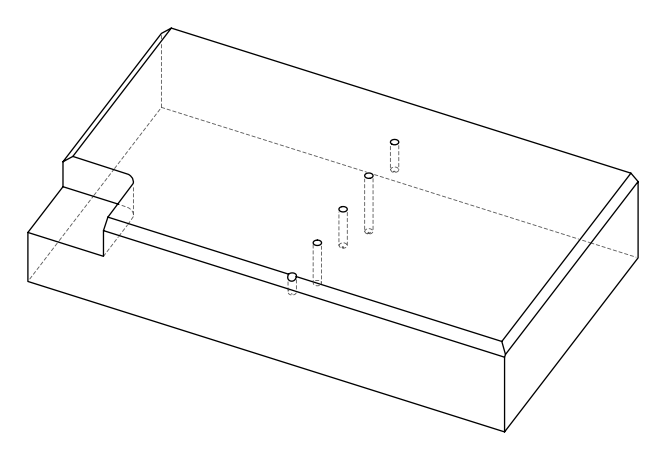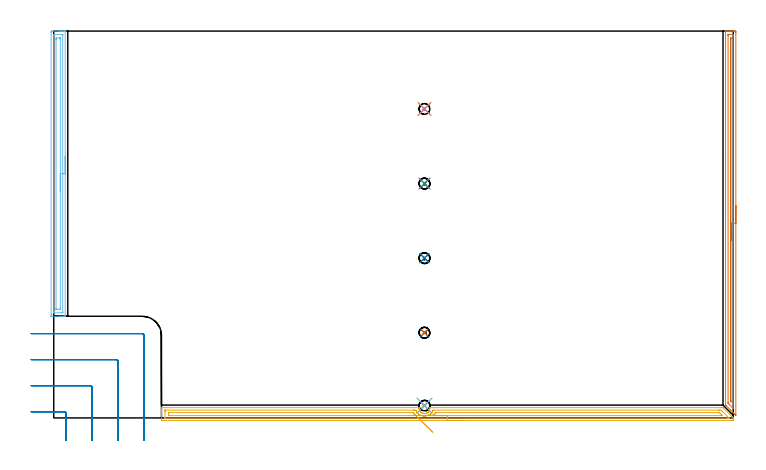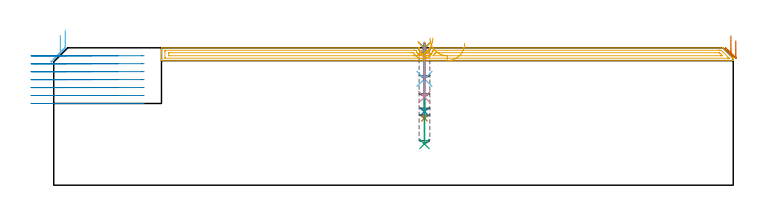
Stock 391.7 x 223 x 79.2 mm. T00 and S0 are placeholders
(PLAN: 14 operations, 3 tool changes, 23.8 min)
(1 SPOT_DRILL | STEP1POCKET | NXT0321_9005460120000 | 0.03 min | 0 mm3)
(2 SPOT_DRILL_1 | STEP1POCKET_1 | NXT0321_9005460120000 | 0.03 min | 0 mm3)
(3 SPOT_DRILL_2 | STEP1POCKET_2 | NXT0321_9005460120000 | 0.03 min | 0 mm3)
(4 SPOT_DRILL_3 | STEP1POCKET_3 | NXT0321_9005460120000 | 0.03 min | 0 mm3)
(5 SPOT_DRILL_4 | STEP1POCKET_4 | NXT0321_9005460120000 | 0.03 min | 0 mm3)
(6 DRILL_BLIND_HOLE_INTO_CENTER | STEP1POCKET | UGT0301_184 | 0.08 min | 497 mm3)
(7 DRILL_BLIND_HOLE_INTO_CENTER_1 | STEP1POCKET_1 | UGT0301_184 | 0.17 min | 1176 mm3)
(8 DRILL_BLIND_HOLE_INTO_CENTER_2 | STEP1POCKET_2 | UGT0301_184 | 0.16 min | 1059 mm3)
(9 DRILL_BLIND_HOLE_INTO_CENTER_3 | STEP1POCKET_3 | UGT0301_184 | 0.23 min | 1617 mm3)
(10 DRILL_BLIND_HOLE_INTO_CENTER_4 | STEP1POCKET_4 | UGT0301_184 | 0.12 min | 810 mm3)
(11 AREA_MILL | FG_CHAMFER_SURFACE | UGT0205_001 | 8.16 min | 9126 mm3)
(12 AREA_MILL_1 | FG_CHAMFER_SURFACE_1 | UGT0205_001 | 4.17 min | 5556 mm3)
(13 AREA_MILL_2 | FG_CHAMFER_SURFACE_2 | UGT0205_001 | 5.4 min | 3787 mm3)
(14 MILL_CORNER_NOTCH_RECTANGULAR | CORNER_NOTCH_RECTANGULAR | UGT0201_094 | Follow Part, ap 5, ae 75% | 5.21 min | 115691 mm3)
(TOOL NXT0321_9005460120000 | NC Spot Drill, 142deg, 12mm, Carbide, Uncoated | D12 PA142 FL30 Z2)
(TOOL UGT0301_184 | Twist Drill 6.2 mm | D6.2 PA118 FL61 Z2)
(TOOL UGT0205_001 | Chamfer Mill 20 x 3 x 45 deg. | D20 FL50 Z2)
(TOOL UGT0201_094 | End mill 20 mm | D20 FL38 Z4)
(OP 1 SPOT_DRILL)
G17 G21 G94 G90
T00 M6
G54
G17 G0 G90 X213.7 Y7.1 S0 M3
G43 Z89.2 H0
G94 G81 G98 Z78.933 F250. R82.2
G80
M5
M2
(OP 2 SPOT_DRILL_1)
G17 G21 G94 G90
T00 M6
G54
G17 G0 G90 X213.7 Y49.1 S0 M3
G43 Z89.2 H0
G94 G81 G98 Z78.933 F250. R82.2
G80
M5
M2
(OP 3 SPOT_DRILL_2)
G17 G21 G94 G90
T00 M6
G54
G17 G0 G90 X213.7 Y92.1 S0 M3
G43 Z89.2 H0
G94 G81 G98 Z78.933 F250. R82.2
G80
M5
M2
(OP 4 SPOT_DRILL_3)
G17 G21 G94 G90
T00 M6
G54
G17 G0 G90 X213.7 Y135.1 S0 M3
G43 Z89.2 H0
G94 G81 G98 Z78.933 F250. R82.2
G80
M5
M2
(OP 5 SPOT_DRILL_4)
G17 G21 G94 G90
T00 M6
G54
G17 G0 G90 X213.7 Y178.1 S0 M3
G43 Z89.2 H0
G94 G81 G98 Z78.933 F250. R82.2
G80
M5
M2
(OP 6 DRILL_BLIND_HOLE_INTO_CENTER)
G17 G21 G94 G90
T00 M6
G54
G17 G0 G90 X213.7 Y7.1 S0 M3
G43 Z89.2 H0
G94 G81 G98 Z61.3 F250. R81.2
G80
M5
M2
(OP 7 DRILL_BLIND_HOLE_INTO_CENTER_1)
G17 G21 G94 G90
T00 M6
G54
G17 G0 G90 X213.7 Y49.1 S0 M3
G43 Z89.2 H0
G94 G81 G98 Z38.6 F250. R81.2
G80
M5
M2
(OP 8 DRILL_BLIND_HOLE_INTO_CENTER_2)
G17 G21 G94 G90
T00 M6
G54
G17 G0 G90 X213.7 Y92.1 S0 M3
G43 Z89.2 H0
G94 G81 G98 Z42.5 F250. R81.2
G80
M5
M2
(OP 9 DRILL_BLIND_HOLE_INTO_CENTER_3)
G17 G21 G94 G90
T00 M6
G54
G17 G0 G90 X213.7 Y135.1 S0 M3
G43 Z89.2 H0
G94 G81 G98 Z23.8 F250. R81.2
G80
M5
M2
(OP 10 DRILL_BLIND_HOLE_INTO_CENTER_4)
G17 G21 G94 G90
T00 M6
G54
G17 G0 G90 X213.7 Y178.1 S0 M3
G43 Z89.2 H0
G94 G81 G98 Z50.8 F250. R81.2
G80
M5
M2
(OP 11 AREA_MILL)
G17 G21 G94 G90
T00 M6
G54
G17 G0 G90 X236.9 Y-1.5 S1061 M3
G43 Z89.2 H0
Z81.8
G94 G1 X236.862 Z80.928 F250.
X236.748 Z80.064
X236.559 Z79.212
X236.297 Z78.38
X235.963 Z77.574
X235.56 Z76.8
X235.092 Z76.064
X234.56 Z75.372
X233.971 Z74.729
X233.328 Z74.14
X232.636 Z73.609
X231.9 Z73.14
X231.126 Z72.737
X230.32 Z72.403
X229.488 Z72.141
X228.637 Z71.952
X227.772 Z71.838
X226.9 Z71.8
X62.704 Y-1.499 Z71.801
X62.128 Y-1.493 Z71.804
X62.107 Y-1.491 Z71.806
X62.1 Y-0.918 Z72.379
Y2.645 Z75.94
Y3.221 Z76.518
Y3.536 Z76.832
Y4.111 Z77.408
Y4.427 Z77.722
Y5.058 Z78.358
Y5.488 Z78.787
X62.107 Y5.854 Z79.145
X62.11 Y5.897 Z79.188
X62.258 Y5.9 Z79.2
X210.391
X210.604 Y5.897 Z79.189
X210.607 Y5.834 Z79.127
X210.608 Y5.745 Z79.038
X210.61 Y5.614 Z78.908
X210.612 Y5.502 Z78.796
X210.665 Y5.029 Z78.325
X210.72 Y4.826 Z78.124
X210.787 Y4.576 Z77.876
X210.976 Y4.142 Z77.442
X211.104 Y3.918 Z77.218
X211.253 Y3.704 Z77.003
X211.402 Y3.536 Z76.834
X211.456 Y3.474 Z76.773
X211.624 Y3.31 Z76.609
X211.677 Y3.257 Z76.557
X211.905 Y3.082 Z76.382
X212.147 Y2.924 Z76.222
X212.362 Y2.811 Z76.11
X212.395 Y2.797 Z76.096
X212.582 Y2.717 Z76.013
X212.809 Y2.638 Z75.937
X212.916 Y2.61 Z75.909
X213.041 Y2.579 Z75.874
X213.068 Y2.575 Z75.868
X213.263 Y2.539 Z75.833
X213.486 Y2.515 Z75.809
X213.515 Y2.514 Z75.807
X213.557 Y2.512 Z75.806
X213.62 Y2.511 Z75.801
X213.715 Y2.505 Z75.803
X213.812 Y2.512
X213.908 Y2.514 Z75.81
X213.935 Y2.515 Z75.811
X214.163 Y2.54 Z75.839
X214.389 Y2.585 Z75.88
X214.611 Y2.643 Z75.942
X214.643 Y2.654 Z75.954
X214.829 Y2.721 Z76.017
X214.853 Y2.731 Z76.027
X215.067 Y2.826 Z76.124
X215.297 Y2.95 Z76.249
X215.313 Y2.961 Z76.26
X215.515 Y3.093 Z76.393
X215.704 Y3.239 Z76.537
X215.729 Y3.258 Z76.557
X215.85 Y3.378 Z76.678
X215.931 Y3.459 Z76.758
X215.998 Y3.536 Z76.836
X216.117 Y3.672 Z76.972
X216.283 Y3.902 Z77.199
X216.329 Y3.982 Z77.277
X216.424 Y4.145 Z77.44
X216.618 Y4.563 Z77.861
X216.735 Y5.028 Z78.326
X216.777 Y5.318 Z78.614
X216.786 Y5.38 Z78.676
X216.792 Y5.811 Z79.106
X216.795 Y5.895 Z79.191
X217.084 Y5.9 Z79.2
X385.742
X385.794 Y5.895 Z79.191
X385.893 Y5.807 Z79.107
X391.209 Y0.491 Z73.791
X391.432 Y0.27 Z73.567
X391.542 Y0.157 Z73.455
X391.69 Y-0.001 Z73.298
X391.692 Y-0.027 Z73.272
X391.7 Y-0.658 Z72.641
Y-0.918 Z72.382
Y-1.178 Z72.121
X391.69 Y-1.492 Z71.805
X391.619 Y-1.5 Z71.8
X226.9
Y-0.086 Z73.214
X64.489 Y-0.085 Z73.215
X64.43
X64.313 Y-0.082 Z73.218
X64.11 Y-0.076 Z73.224
X64.108 Y-0.027 Z73.273
X64.102 Y0.36 Z73.66
X64.1 Y3.536 Z76.836
X64.101 Y3.923 Z77.223
X64.108 Y4.427 Z77.727
X64.11 Y4.469 Z77.769
X64.254 Y4.479 Z77.779
X64.371 Y4.484 Z77.784
X64.431 Y4.485 Z77.785
X207.268 Y4.486 Z77.786
X208.105 Y4.483 Z77.783
X208.16 Y4.48 Z77.78
X208.781 Y4.427 Z77.727
X208.859 Y4.226 Z77.526
X209.053 Y3.762 Z77.062
X209.176 Y3.536 Z76.836
X209.346 Y3.244 Z76.544
X209.483 Y3.06 Z76.36
X209.612 Y2.905 Z76.205
X209.745 Y2.751 Z76.051
X209.841 Y2.645 Z75.945
X209.945 Y2.541 Z75.841
X210.058 Y2.439 Z75.739
X210.211 Y2.306 Z75.606
X210.545 Y2.046 Z75.346
X210.837 Y1.857 Z75.157
X210.877 Y1.834 Z75.134
X211.03 Y1.755 Z75.055
X211.505 Y1.531 Z74.831
X211.73 Y1.444 Z74.744
X212.185 Y1.3 Z74.6
X212.622 Y1.2 Z74.5
X212.776 Y1.172 Z74.472
X213.07 Y1.133 Z74.433
X213.394 Y1.105 Z74.405
X213.515 Y1.097 Z74.397
X213.591 Y1.094 Z74.394
X213.669 Y1.095 Z74.395
X213.999 Y1.106 Z74.406
X214.317 Y1.132 Z74.432
X214.407 Y1.142 Z74.442
X214.933 Y1.229 Z74.529
X215.299 Y1.322 Z74.622
X215.627 Y1.428 Z74.728
X215.863 Y1.516 Z74.816
X216.192 Y1.661 Z74.961
X216.254 Y1.692 Z74.992
X216.369 Y1.755 Z75.055
X216.813 Y2.025 Z75.325
X217.084 Y2.22 Z75.52
X217.319 Y2.411 Z75.711
X217.555 Y2.645 Z75.945
X217.754 Y2.868 Z76.168
X217.976 Y3.148 Z76.448
X218.133 Y3.38 Z76.68
X218.224 Y3.536 Z76.836
X218.437 Y3.967 Z77.267
X218.521 Y4.152 Z77.452
X218.622 Y4.427 Z77.727
X218.641 Y4.479 Z77.779
X218.751 Y4.483 Z77.783
X218.811 Y4.485 Z77.785
X383.064 Y4.486 Z77.786
X383.9 Y4.483 Z77.783
X383.957 Y4.481 Z77.781
X384.811 Y4.427 Z77.727
X384.849 Y4.395 Z77.695
X385.714 Y3.536 Z76.836
X388.387 Y0.864 Z74.164
X389.275 Y-0.027 Z73.273
X389.311 Y-0.065 Z73.235
X389.312 Y-0.081 Z73.219
X389.311 Y-0.082 Z73.218
X388.477 Y-0.086 Z73.214
X388.419
X226.9
Y1.329 Z74.629
X218.869
X218.809 Y1.33 Z74.63
X218.734 Y1.332 Z74.632
X218.677 Y1.335 Z74.635
X218.869 Y1.51 Z74.81
X218.993 Y1.631 Z74.931
X219.114 Y1.755 Z75.055
X219.425 Y2.09 Z75.39
X219.761 Y2.503 Z75.803
X219.82 Y2.587 Z75.887
X219.859 Y2.645 Z75.945
X220.053 Y2.945 Z76.245
X220.121 Y3.047 Z76.347
X220.134 Y3.065 Z76.365
X220.166 Y3.067 Z76.367
X220.229 Y3.07 Z76.37
X220.653 Y3.071 Z76.371
X221.119 Y3.072 Z76.372
X383.53 Y3.071 Z76.371
X383.637 Y3.07 Z76.37
X383.689 Y3.067 Z76.367
X383.712 Y3.065 Z76.365
X383.75 Y3.039 Z76.339
X383.957 Y2.841 Z76.141
X384.155 Y2.645 Z75.945
X384.849 Y1.952 Z75.252
X385.046 Y1.755 Z75.055
X385.24 Y1.557 Z74.857
X385.368 Y1.425 Z74.725
X385.452 Y1.335 Z74.635
X385.418 Y1.333 Z74.633
X385.274 Y1.33 Z74.63
X384.849 Y1.329 Z74.629
X384.384 Y1.328 Z74.628
X226.9 Y1.329 Z74.629
X226.028 Z74.667
X225.164 Z74.78
X224.312 Z74.969
X223.48 Z75.232
X222.674 Z75.565
X221.9 Z75.968
X221.164 Z76.437
X220.472 Z76.968
X219.829 Z77.557
X219.24 Z78.201
X218.709 Z78.893
X218.24 Z79.629
X217.837 Z80.402
X217.503 Z81.208
X217.241 Z82.04
X217.052 Z82.892
X216.938 Z83.757
X216.9 Z84.629
G0 X218.496 Y1.541 Z84.843
G1 X218.476 Y1.54 Z83.971
X218.38 Y1.538 Z83.103
X218.209 Y1.535 Z82.248
X217.965 Y1.529 Z81.411
X217.648 Y1.523 Z80.598
X217.261 Y1.515 Z79.816
X216.808 Y1.505 Z79.07
X216.292 Y1.494 Z78.367
X215.716 Y1.482 Z77.712
X215.086 Y1.469 Z77.109
X214.405 Y1.455 Z76.564
X213.679 Y1.44 Z76.08
X212.914 Y1.424 Z75.661
X212.116 Y1.407 Z75.31
X211.289 Y1.389 Z75.03
X210.442 Y1.372 Z74.824
X209.58 Y1.354 Z74.692
X208.71 Y1.335 Z74.635
X208.583 Y1.333 Z74.633
X208.16 Y1.33 Z74.63
X207.695 Y1.329 Z74.629
X66.7
X66.274 Y1.331 Z74.631
X66.133 Y1.334 Z74.634
X66.116 Y1.335 Z74.635
X66.11 Y1.374 Z74.674
X66.105 Y1.466 Z74.766
X66.101 Y1.581 Z74.881
Y2.645 Z75.945
X66.102 Y2.816 Z76.116
X66.11 Y2.992 Z76.292
X66.123 Y3.065 Z76.365
X66.168 Y3.067 Z76.367
X66.274 Y3.069 Z76.369
X66.74 Y3.071 Z76.371
X67.166
X205.949
X206.376
X206.844 Y3.069 Z76.369
X207.268 Y3.064 Z76.364
X207.543 Y2.645 Z75.945
X207.806 Y2.287 Z75.587
X208.16 Y1.881 Z75.181
X208.282 Y1.755 Z75.055
X208.402 Y1.636 Z74.936
X208.71 Y1.335 Z74.635
X209.236 Y0.821 Z74.167
X209.79 Y0.28 Z73.765
X210.367 Y-0.283 Z73.432
X210.963 Y-0.865 Z73.171
X211.572 Y-1.46 Z72.983
X212.191 Y-2.064 Z72.87
X212.814 Y-2.673 Z72.833
X213.438 Y-3.282 Z72.872
X214.057 Y-3.887 Z72.986
X214.666 Y-4.482 Z73.176
X215.261 Y-5.063 Z73.439
X215.837 Y-5.626 Z73.774
X216.391 Y-6.166 Z74.178
X216.917 Y-6.68 Z74.647
X217.411 Y-7.163 Z75.179
X217.871 Y-7.612 Z75.769
X218.292 Y-8.023 Z76.413
X218.672 Y-8.394 Z77.105
G0 Z89.2
M5
M2
(OP 12 AREA_MILL_1)
G17 G21 G94 G90
T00 M6
G54
G17 G0 G90 X6.6 Y150.8 S1061 M3
G43 Z89.2 H0
G94 G1 Y150.762 Z88.328 F250.
Y150.648 Z87.463
Y150.459 Z86.612
Y150.197 Z85.78
Y149.863 Z84.974
Y149.46 Z84.2
Y148.991 Z83.464
Y148.46 Z82.772
Y147.871 Z82.129
Y147.228 Z81.539
Y146.536 Z81.008
Y145.8 Z80.54
Y145.026 Z80.137
Y144.22 Z79.803
Y143.388 Z79.541
Y142.536 Z79.352
Y141.672 Z79.238
Y140.8 Z79.2
Y58.751
X6.597 Y58.61 Z79.188
X6.579 Y58.607 Z79.17
X6.256 Y58.6 Z78.855
X5.806 Z78.405
X5.206 Z77.801
X4.021 Z76.618
X3.435 Z76.029
X-0.992 Y58.601 Z71.605
X-1.227 Y58.603 Z71.37
X-1.491 Y58.608 Z71.106
X-1.494 Y58.691 Z71.103
X-1.499 Y59.197 Z71.101
X-1.5 Y59.708 Z71.1
Y222.023
X-1.499 Y222.403 Z71.101
X-1.494 Y222.909 Z71.103
X-1.491 Y222.992 Z71.106
X-0.992 Y223. Z71.605
X3.435 Z76.029
X4.021 Z76.618
X4.321 Z76.917
X4.907 Z77.503
X5.206 Z77.801
X5.806 Z78.405
X6.092 Z78.691
X6.256 Z78.856
X6.579 Y222.992 Z79.17
X6.605 Y222.99 Z79.195
X6.6 Y222.852 Z79.2
Y140.8
X5.186 Z77.786
Y60.98
X5.184 Y60.763 Z77.784
X5.181 Y60.655 Z77.781
X5.178 Y60.61 Z77.778
X5.076 Y60.607 Z77.676
X4.698 Y60.601 Z77.298
X0.271 Z72.871
X0.041 Y60.606 Z72.641
X-0.052 Y60.61 Z72.548
X-0.079 Y60.618 Z72.521
X-0.082 Y60.661 Z72.518
X-0.084 Y60.76 Z72.516
X-0.086 Y60.96 Z72.514
Y220.619
X-0.084 Y220.837 Z72.516
X-0.081 Y220.945 Z72.519
X-0.078 Y220.99 Z72.522
X0.023 Y220.993 Z72.623
X0.402 Y220.999 Z73.002
X4.829 Z77.429
X5.059 Y220.994 Z77.659
X5.152 Y220.99 Z77.752
X5.179 Y220.982 Z77.779
X5.181 Y220.939 Z77.781
X5.184 Y220.84 Z77.784
X5.186 Y220.64 Z77.786
Y140.8
X3.771 Z76.371
Y63.656
X3.77 Y63.319 Z76.37
X3.764 Y62.764 Z76.364
X3.755 Y62.61 Z76.355
X3.596 Y62.602 Z76.196
X1.827 Y62.6 Z74.427
X1.665 Y62.601 Z74.265
X1.502 Y62.605 Z74.102
X1.394 Y62.61 Z73.994
X1.335 Y62.619 Z73.935
X1.333 Y62.652 Z73.933
X1.33 Y62.764 Z73.93
X1.329 Y63.102 Z73.929
Y217.944
X1.33 Y218.281 Z73.93
X1.336 Y218.836 Z73.936
X1.345 Y218.99 Z73.945
X1.504 Y218.998 Z74.104
X3.273 Y219. Z75.873
X3.435 Y218.999 Z76.035
X3.598 Y218.995 Z76.198
X3.707 Y218.99 Z76.307
X3.765 Y218.981 Z76.365
X3.767 Y218.948 Z76.367
X3.769 Y218.836 Z76.369
X3.771 Y218.498 Z76.371
Y140.8
Y139.928 Z76.409
Y139.063 Z76.523
Y138.212 Z76.712
Y137.38 Z76.975
Y136.574 Z77.308
Y135.8 Z77.711
Y135.064 Z78.18
Y134.372 Z78.711
Y133.729 Z79.3
Y133.14 Z79.944
Y132.608 Z80.636
Y132.14 Z81.371
Y131.737 Z82.145
Y131.403 Z82.951
Y131.141 Z83.783
Y130.952 Z84.635
Y130.838 Z85.5
Y130.8 Z86.371
G0 Z89.2
M5
M2
(OP 13 AREA_MILL_2)
G17 G21 G94 G90
T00 M6
G54
G17 G0 G90 X393.2 Y122.25 S1061 M3
G43 Z89.2 H0
Z83.3
G94 G1 Y122.212 Z82.428 F250.
Y122.098 Z81.564
Y121.909 Z80.712
Y121.647 Z79.88
Y121.313 Z79.074
Y120.91 Z78.3
Y120.442 Z77.564
Y119.91 Z76.872
Y119.321 Z76.229
Y118.678 Z75.64
Y117.986 Z75.108
Y117.25 Z74.64
Y116.476 Z74.237
Y115.67 Z73.903
Y114.838 Z73.641
Y113.987 Z73.452
Y113.122 Z73.338
Y112.25 Z73.3
X393.199 Y1.614 Z73.301
X393.196 Y1.578 Z73.3
X393.189 Y1.51 Z73.303
X393.126 Y1.572 Z73.369
X393.047 Y1.652 Z73.451
X392.698 Y2.001 Z73.8
X392.601 Y2.098 Z73.897
X392.432 Y2.265 Z74.062
X392.271 Y2.428 Z74.227
X392.155 Y2.544 Z74.343
X391.996 Y2.702 Z74.499
X391.843 Y2.856 Z74.654
X391.709 Y2.99 Z74.789
X391.559 Y3.138 Z74.936
X391.416 Y3.283 Z75.082
X391.263 Y3.436 Z75.235
X391.123 Y3.575 Z75.373
X390.033 Y4.665 Z76.464
X387.696 Y7.004 Z78.803
X387.444 Y7.256 Z79.056
X387.322 Y7.38 Z79.175
X387.306 Y7.405 Z79.191
X387.3 Y7.449 Z79.2
Y222.848
X387.302 Y222.99 Z79.188
X387.411 Y222.997 Z79.081
X387.526 Y223. Z78.973
X388.226 Z78.273
X388.782 Z77.717
X389.377 Z77.119
X389.675 Z76.822
X390.25 Z76.247
X390.548 Z75.95
X391.123 Z75.372
X391.708 Z74.787
X391.996 Z74.5
X392.581 Z73.915
X392.869 Y222.996 Z73.627
X393.193 Y222.99 Z73.304
X393.197 Y222.737 Z73.301
X393.199 Y222.402
X393.2 Y222.063 Z73.3
Y112.25
X391.786 Z74.714
X391.785 Y5.666 Z74.715
X391.783 Y5.479 Z74.717
X391.781 Y5.388 Z74.719
X391.78 Y5.382 Z74.72
X391.767 Y5.391 Z74.733
X391.739 Y5.415 Z74.761
X391.484 Y5.666 Z75.016
X389.377 Y7.773 Z77.123
X388.814 Y8.341 Z77.686
X388.731 Y8.43 Z77.769
X388.721 Y8.512 Z77.779
X388.719 Y8.68 Z77.781
X388.715 Y9.018 Z77.785
Y220.403
X388.716 Y220.618 Z77.784
X388.72 Y220.956 Z77.78
X388.721 Y220.989 Z77.779
X388.78 Y220.993 Z77.72
X388.879 Y220.997 Z77.621
X389.004 Y221. Z77.496
X391.623 Y220.999 Z74.877
X391.745 Y220.994 Z74.755
X391.768 Y220.99 Z74.732
X391.779 Y220.983 Z74.721
X391.781 Y220.957 Z74.719
X391.784 Y220.834 Z74.716
X391.785 Y220.618 Z74.715
X391.786 Y219.941 Z74.714
Y112.25
X390.372 Z76.128
X390.371 Y10.001 Z76.129
Y9.233
X390.367 Z76.133
X390.25 Y9.352 Z76.25
X390.158 Y9.45 Z76.342
X390.138 Y9.473 Z76.362
X390.134 Y9.588 Z76.366
X390.131 Y9.753 Z76.369
X390.128 Y10.25 Z76.372
X390.129 Y218.067 Z76.371
X390.131 Y218.834 Z76.369
X390.133 Y218.954 Z76.367
X390.135 Y218.99 Z76.365
X390.169 Y218.993 Z76.331
X390.25 Y218.997 Z76.25
X390.304 Y218.996 Z76.196
X390.346 Y218.99 Z76.154
X390.365 Y218.986 Z76.135
X390.366 Y218.958 Z76.134
X390.37 Y218.834 Z76.13
X390.371 Y218.711 Z76.129
X390.372 Y112.25 Z76.128
Y111.378 Z76.167
Y110.514 Z76.28
Y109.662 Z76.469
Y108.83 Z76.732
Y108.024 Z77.065
Y107.25 Z77.468
Y106.514 Z77.937
Y105.822 Z78.468
Y105.179 Z79.057
Y104.59 Z79.701
Y104.059 Z80.393
Y103.59 Z81.128
Y103.187 Z81.902
Y102.853 Z82.708
Y102.591 Z83.54
Y102.402 Z84.392
Y102.288 Z85.257
Y102.25 Z86.128
G0 Z89.2
M5
M2
(OP 14 MILL_CORNER_NOTCH_RECTANGULAR)
G17 G21 G94 G90
T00 M6
G54
G17 G0 G90 X7.1 Y-13. S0 M3
G43 Z89.2 H0
Z74.614
G94 G1 Y-10. F250.
Y2.605 F500.
G3 X6.105 Y3.6 R1.
G1 X-10.
X-13. F250.
G0 Z89.2
X22.1 Y-13.
Z74.614
G1 Y-10.
Y17.605 F500.
G3 X21.105 Y18.6 R1.
G1 X-10.
X-13. F250.
G0 Z89.2
X37.1 Y-13.
Z74.614
G1 Y-10.
Y32.605 F500.
G3 X36.105 Y33.6 R1.
G1 X-10.
X-13. F250.
G0 Z89.2
X52.1 Y-13.
Z74.614
G1 Y-10.
Y47.4 F500.
G3 X50.9 Y48.6 R1.2
G1 X-10.
X-13. F250.
G0 Z89.2
X7.1 Y-13.
Z70.028
G1 Y-10.
Y2.605 F500.
G3 X6.105 Y3.6 R1.
G1 X-10.
X-13. F250.
G0 Z89.2
X22.1 Y-13.
Z70.028
G1 Y-10.
Y17.605 F500.
G3 X21.105 Y18.6 R1.
G1 X-10.
X-13. F250.
G0 Z89.2
X37.1 Y-13.
Z70.028
G1 Y-10.
Y32.605 F500.
G3 X36.105 Y33.6 R1.
G1 X-10.
X-13. F250.
G0 Z89.2
X52.1 Y-13.
Z70.028
G1 Y-10.
Y47.4 F500.
G3 X50.9 Y48.6 R1.2
G1 X-10.
X-13. F250.
G0 Z89.2
X7.1 Y-13.
Z65.443
G1 Y-10.
Y2.605 F500.
G3 X6.105 Y3.6 R1.
G1 X-10.
X-13. F250.
G0 Z89.2
X22.1 Y-13.
Z65.443
G1 Y-10.
Y17.605 F500.
G3 X21.105 Y18.6 R1.
G1 X-10.
X-13. F250.
G0 Z89.2
X37.1 Y-13.
Z65.443
G1 Y-10.
Y32.605 F500.
G3 X36.105 Y33.6 R1.
G1 X-10.
X-13. F250.
G0 Z89.2
X52.1 Y-13.
Z65.443
G1 Y-10.
Y47.4 F500.
G3 X50.9 Y48.6 R1.2
G1 X-10.
X-13. F250.
G0 Z89.2
X7.1 Y-13.
Z60.857
G1 Y-10.
Y2.605 F500.
G3 X6.105 Y3.6 R1.
G1 X-10.
X-13. F250.
G0 Z89.2
X22.1 Y-13.
Z60.857
G1 Y-10.
Y17.605 F500.
G3 X21.105 Y18.6 R1.
G1 X-10.
X-13. F250.
G0 Z89.2
X37.1 Y-13.
Z60.857
G1 Y-10.
Y32.605 F500.
G3 X36.105 Y33.6 R1.
G1 X-10.
X-13. F250.
G0 Z89.2
X52.1 Y-13.
Z60.857
G1 Y-10.
Y47.4 F500.
G3 X50.9 Y48.6 R1.2
G1 X-10.
X-13. F250.
G0 Z89.2
X7.1 Y-13.
Z56.271
G1 Y-10.
Y2.605 F500.
G3 X6.105 Y3.6 R1.
G1 X-10.
X-13. F250.
G0 Z89.2
X22.1 Y-13.
Z56.271
G1 Y-10.
Y17.605 F500.
G3 X21.105 Y18.6 R1.
G1 X-10.
X-13. F250.
G0 Z89.2
X37.1 Y-13.
Z56.271
G1 Y-10.
Y32.605 F500.
G3 X36.105 Y33.6 R1.
G1 X-10.
X-13. F250.
G0 Z89.2
X52.1 Y-13.
Z56.271
G1 Y-10.
Y47.4 F500.
G3 X50.9 Y48.6 R1.2
G1 X-10.
X-13. F250.
G0 Z89.2
X7.1 Y-13.
Z51.686
G1 Y-10.
Y2.605 F500.
G3 X6.105 Y3.6 R1.
G1 X-10.
X-13. F250.
G0 Z89.2
X22.1 Y-13.
Z51.686
G1 Y-10.
Y17.605 F500.
G3 X21.105 Y18.6 R1.
G1 X-10.
X-13. F250.
G0 Z89.2
X37.1 Y-13.
Z51.686
G1 Y-10.
Y32.605 F500.
G3 X36.105 Y33.6 R1.
G1 X-10.
X-13. F250.
G0 Z89.2
X52.1 Y-13.
Z51.686
G1 Y-10.
Y47.4 F500.
G3 X50.9 Y48.6 R1.2
G1 X-10.
X-13. F250.
G0 Z89.2
X7.1 Y-13.
Z47.1
G1 Y-10.
Y2.605 F500.
G3 X6.105 Y3.6 R1.
G1 X-10.
X-13. F250.
G0 Z89.2
X22.1 Y-13.
Z47.1
G1 Y-10.
Y17.605 F500.
G3 X21.105 Y18.6 R1.
G1 X-10.
X-13. F250.
G0 Z89.2
X37.1 Y-13.
Z47.1
G1 Y-10.
Y32.605 F500.
G3 X36.105 Y33.6 R1.
G1 X-10.
X-13. F250.
G0 Z89.2
X52.1 Y-13.
Z47.1
G1 Y-10.
Y47.4 F500.
G3 X50.9 Y48.6 R1.2
G1 X-10.
X-13. F250.
G0 Z89.2
M5
M2
